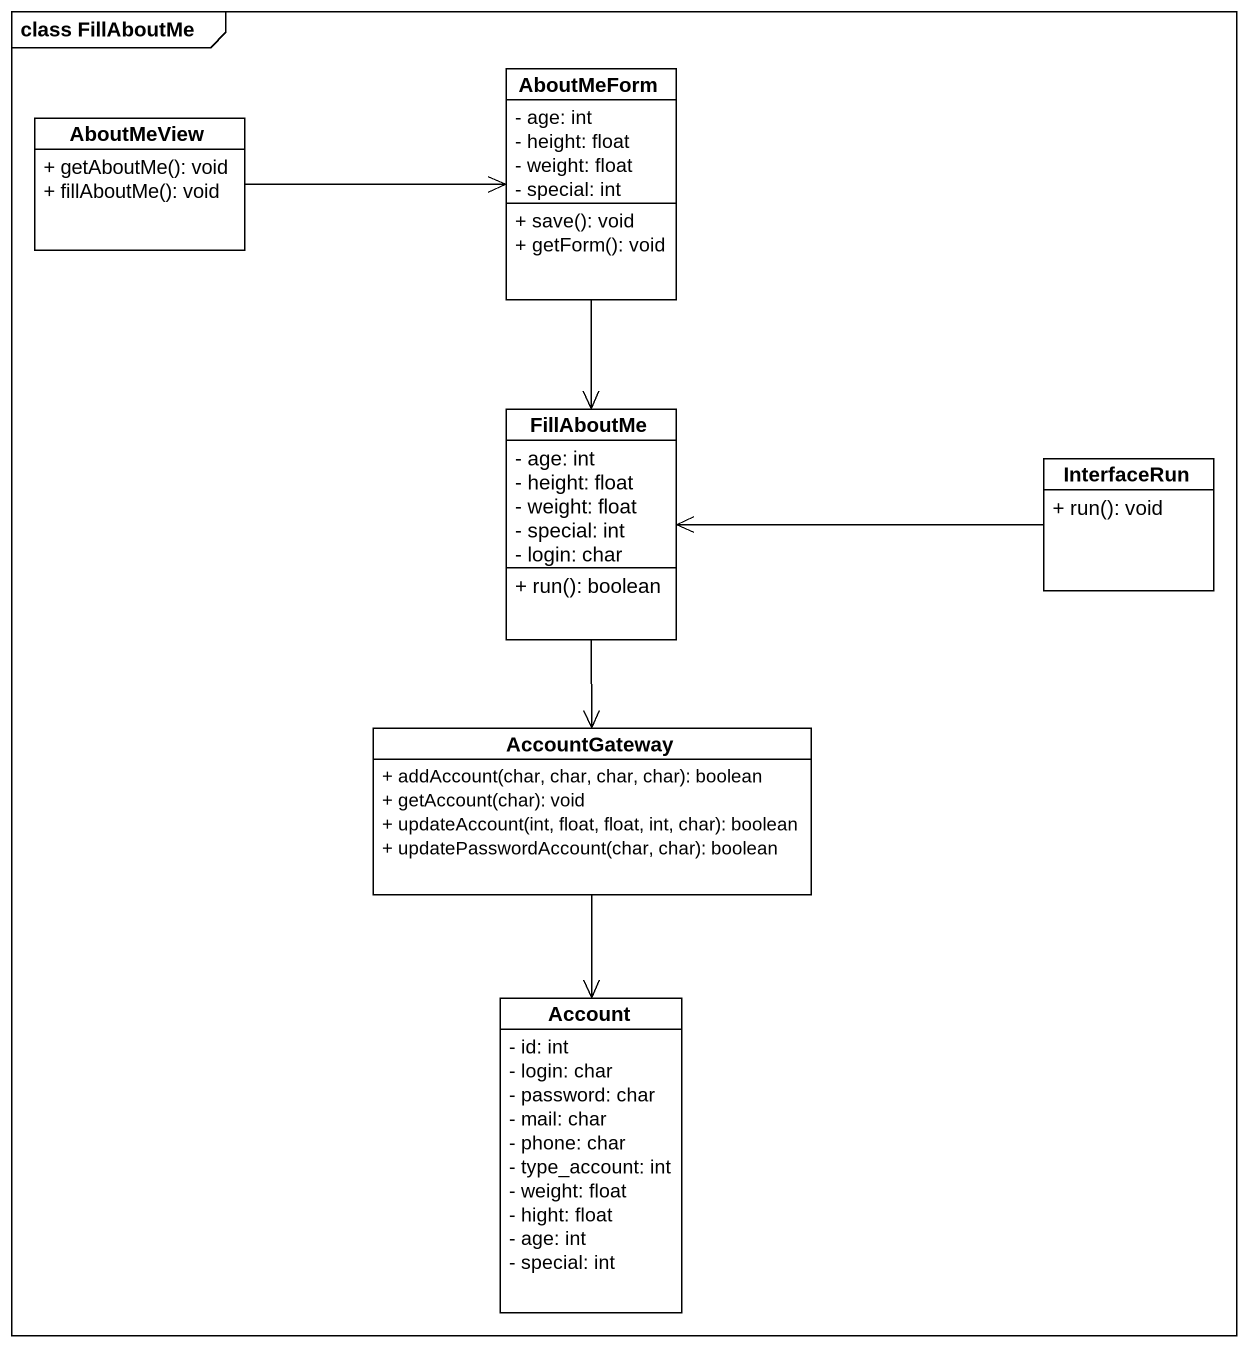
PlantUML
@startuml
mainframe class FillAboutMe
hide circle
hide empty members
skinparam classAttributeIconSize 0
class AboutMeForm {
  - age: int
  - height: float
  - weight: float
  - special: int
  + save(): void
  + getForm(): void
}
class AboutMeView {
  + getAboutMe(): void
  + fillAboutMe(): void
}
class FillAboutMe {
  - age: int
  - height: float
  - weight: float
  - special: int
  - login: char
  + run(): boolean
}
class InterfaceRun {
  + run(): void
}
class AccountGateway {
  + addAccount(char, char, char, char): boolean
  + getAccount(char): void
  + updateAccount(int, float, float, int, char): boolean
  + updatePasswordAccount(char, char): boolean
}
class Account {
  - id: int
  - login: char
  - password: char
  - mail: char
  - phone: char
  - type_account: int
  - weight: float
  - hight: float
  - age: int
  - special: int
}
AboutMeForm --> FillAboutMe
AboutMeView -right-> AboutMeForm
FillAboutMe --> AccountGateway
InterfaceRun -left-> FillAboutMe
AccountGateway --> Account
@enduml
